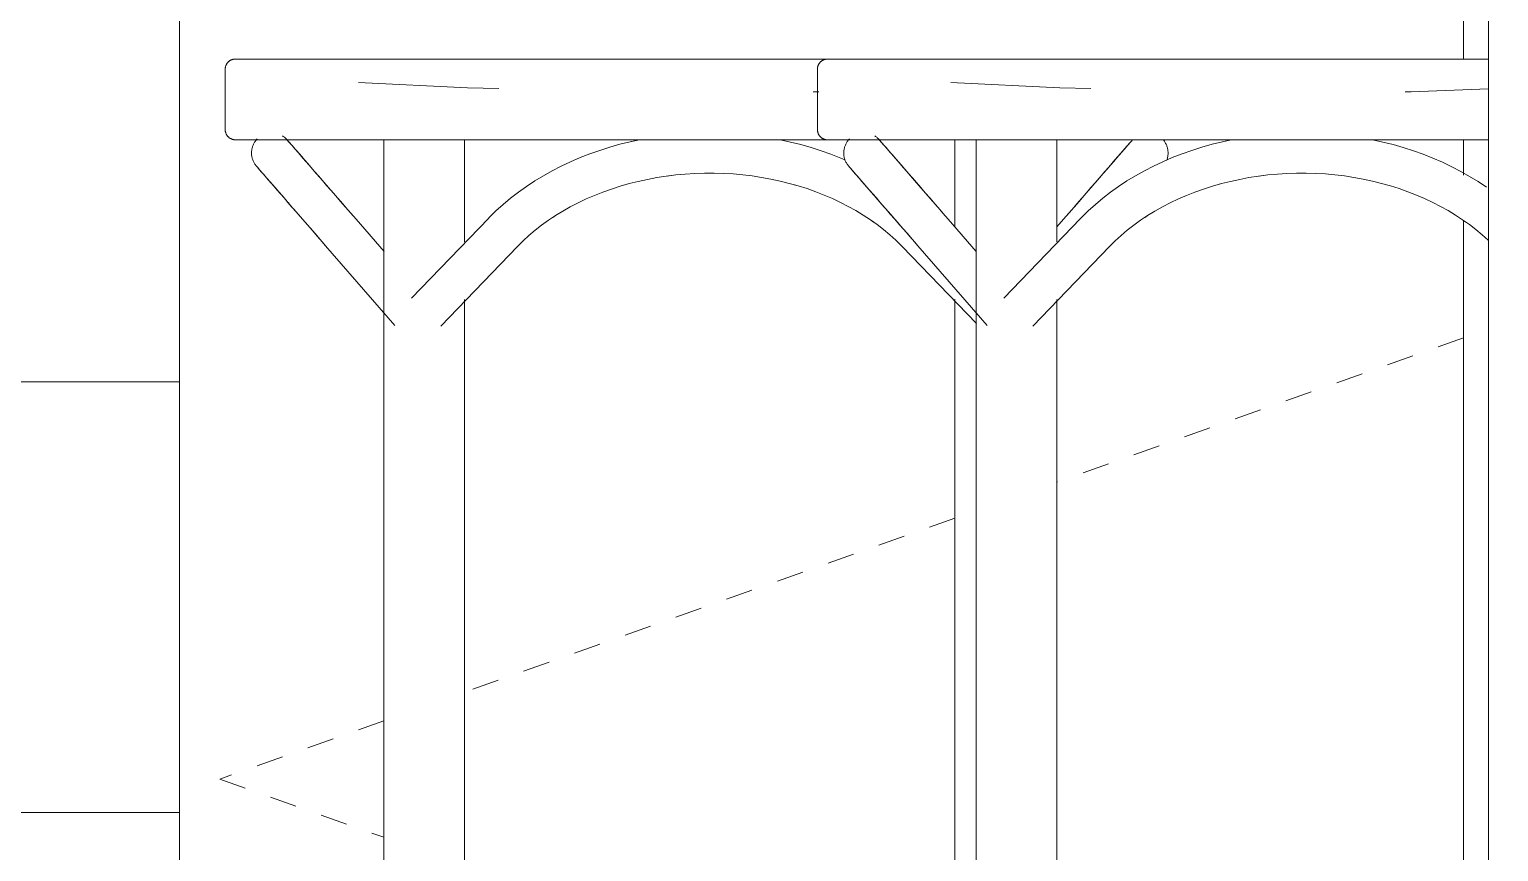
# Model space of a CAD drawing. Extents: x 4834 to 83801, y -13735 to 32221.
# Drawn here: x 13559.89 to 13587.18, y -12493.26 to -12477.99 of the extents above; entities that cross this region are included whole.
import ezdxf

# ---------------------------------------------------------------- set-up
doc = ezdxf.new("R2010")
doc.units = 0
doc.header["$LTSCALE"] = 8
doc.header["$MEASUREMENT"] = 0
doc.linetypes.add('Dash 1_16_', pattern=[0.125, 0.0625, -0.0625])
for name, color, linetype, lineweight in [('A-COLS', 52, 'Continuous', 9), ('Q-CASE', 31, 'Continuous', 9), ('Q-SPCQ', 91, 'Continuous', 9)]:
    doc.layers.add(name, color=color, linetype=linetype, lineweight=lineweight)
doc.layers.add('A-WALL-PATT', color=253, linetype='Continuous')

# ---------------------------------------------------------------- blocks, each defined once
blk = doc.blocks.new('Rectangular Column - 24_ x 24_-369624-Section 1')
at = {"layer": 'A-COLS'}
blk.add_line((836.667, 0), (836.667, 108), dxfattribs=at)
blk = doc.blocks.new('Kitchenette - Small - 48_-372256-Section 1')
at = {"layer": 'Q-SPCQ'}
blk.add_line((812.353, 34.5), (812.353, 0), dxfattribs=at)
at = {"layer": 'Q-SPCQ', "linetype": 'Dash 1_16_'}
for p, q in [((836.205, 24.823), (828.651, 22.142)), ((826.758, 21.47), (817.651, 18.239)), ((816.151, 17.707), (813.103, 16.625)), ((813.103, 16.625), (816.151, 15.543))]:
    blk.add_line(p, q, dxfattribs=at)
blk = doc.blocks.new('BAR_WITH_STOOLS_16588 - BAR_WITH_STOOLS_16588-392758-Section 1')
at = {"layer": 'Q-CASE'}
for p, q in [((836.205, 48), (836.205, 30)), ((813.205, 29.812), (813.205, 28.687)), ((813.205, 29.812), (813.205, 28.687)), ((813.205, 29.812), (813.205, 28.687)), ((813.205, 29.812), (813.205, 28.687)), ((813.395, 30), (813.392, 30)), ((813.392, 30), (813.399, 30)), ((813.395, 30), (813.392, 30)), ((813.392, 30), (813.399, 30)), ((813.395, 30), (813.392, 30)), ((813.392, 30), (813.399, 30)), ((824.205, 29.812), (824.205, 28.687)), ((824.232, 29.393), (824.124, 29.392)), ((816.151, 28.508), (816.151, 7.337)), ((817.651, 26.607), (817.651, 28.507)), ((826.758, 28.5), (826.758, 26.883)), ((827.151, 28.508), (827.151, 7.337)), ((828.651, 26.607), (828.651, 28.507)), ((836.205, 28.5), (836.205, 27.843)), ((816.155, 26.426), (815.635, 27.024)), ((818.092, 27.038), (816.665, 25.556)), ((825.055, 27.102), (825.12, 27.059)), ((825.055, 27.102), (825.12, 27.059)), ((825.055, 27.102), (825.12, 27.059)), ((825.055, 27.102), (825.12, 27.059)), ((825.055, 27.102), (825.12, 27.059)), ((825.055, 27.102), (825.12, 27.059)), ((827.155, 26.426), (826.635, 27.024)), ((829.092, 27.038), (827.665, 25.556)), ((828.774, 27.024), (828.651, 26.883)), ((836.205, 26.997), (836.205, 11.994)), ((815.069, 26.532), (816.357, 25.05)), ((817.206, 25.036), (818.632, 26.518)), ((825.777, 26.518), (827.156, 25.086)), ((826.069, 26.532), (827.357, 25.05)), ((828.206, 25.036), (829.632, 26.518)), ((817.651, 7.337), (817.651, 25.531)), ((826.758, 25.537), (826.758, 11.885)), ((828.651, 7.337), (828.651, 25.531))]:
    blk.add_line(p, q, dxfattribs=at)
at = {"layer": 'Q-CASE', "flags": 128}
for points in [[(813.205, 29.812), (813.205, 29.82), (813.205, 29.827), (813.206, 29.835), (813.207, 29.842), (813.208, 29.85), (813.21, 29.857), (813.212, 29.864), (813.214, 29.871), (813.217, 29.879), (813.219, 29.886), (813.223, 29.892), (813.226, 29.899), (813.229, 29.906), (813.233, 29.912), (813.237, 29.918), (813.242, 29.924), (813.246, 29.93), (813.251, 29.936), (813.256, 29.942), (813.262, 29.947), (813.267, 29.952), (813.273, 29.957), (813.279, 29.962), (813.285, 29.966), (813.291, 29.97), (813.297, 29.974), (813.304, 29.978), (813.311, 29.981), (813.317, 29.984), (813.324, 29.987), (813.331, 29.99), (813.338, 29.992), (813.346, 29.994), (813.353, 29.996), (813.36, 29.997), (813.368, 29.998), (813.375, 29.999), (813.383, 30), (813.39, 30), (813.392, 30)], [(813.205, 29.812), (813.205, 29.82), (813.205, 29.827), (813.206, 29.835), (813.207, 29.842), (813.208, 29.85), (813.21, 29.857), (813.212, 29.864), (813.214, 29.871), (813.217, 29.879), (813.219, 29.886), (813.223, 29.892), (813.226, 29.899), (813.229, 29.906), (813.233, 29.912), (813.237, 29.918), (813.242, 29.924), (813.246, 29.93), (813.251, 29.936), (813.256, 29.942), (813.262, 29.947), (813.267, 29.952), (813.273, 29.957), (813.279, 29.962), (813.285, 29.966), (813.291, 29.97), (813.297, 29.974), (813.304, 29.978), (813.311, 29.981), (813.317, 29.984), (813.324, 29.987), (813.331, 29.99), (813.338, 29.992), (813.346, 29.994), (813.353, 29.996), (813.36, 29.997), (813.368, 29.998), (813.375, 29.999), (813.383, 30), (813.39, 30), (813.392, 30)], [(813.205, 29.812), (813.205, 29.82), (813.205, 29.827), (813.206, 29.835), (813.207, 29.842), (813.208, 29.85), (813.21, 29.857), (813.212, 29.864), (813.214, 29.871), (813.217, 29.879), (813.219, 29.886), (813.223, 29.892), (813.226, 29.899), (813.229, 29.906), (813.233, 29.912), (813.237, 29.918), (813.242, 29.924), (813.246, 29.93), (813.251, 29.936), (813.256, 29.942), (813.262, 29.947), (813.267, 29.952), (813.273, 29.957), (813.279, 29.962), (813.285, 29.966), (813.291, 29.97), (813.297, 29.974), (813.304, 29.978), (813.311, 29.981), (813.317, 29.984), (813.324, 29.987), (813.331, 29.99), (813.338, 29.992), (813.346, 29.994), (813.353, 29.996), (813.36, 29.997), (813.368, 29.998), (813.375, 29.999), (813.383, 30), (813.39, 30), (813.392, 30)], [(813.205, 29.812), (813.205, 29.82), (813.205, 29.827), (813.206, 29.835), (813.207, 29.842), (813.208, 29.85), (813.21, 29.857), (813.212, 29.864), (813.214, 29.871), (813.217, 29.879), (813.219, 29.886), (813.223, 29.892), (813.226, 29.899), (813.229, 29.906), (813.233, 29.912), (813.237, 29.918), (813.242, 29.924), (813.246, 29.93), (813.251, 29.936), (813.256, 29.942), (813.262, 29.947), (813.267, 29.952), (813.273, 29.957), (813.279, 29.962), (813.285, 29.966), (813.291, 29.97), (813.297, 29.974), (813.304, 29.978), (813.311, 29.981), (813.317, 29.984), (813.324, 29.987), (813.331, 29.99), (813.338, 29.992), (813.346, 29.994), (813.353, 29.996), (813.36, 29.997), (813.368, 29.998), (813.375, 29.999), (813.383, 30), (813.39, 30), (813.392, 30)], [(815.973, 30), (815.729, 30), (815.495, 30), (815.272, 30), (815.06, 30), (814.86, 30), (814.671, 30), (814.494, 30), (814.329, 30), (814.178, 30), (814.039, 30), (813.913, 30), (813.8, 30), (813.701, 30), (813.615, 30), (813.543, 30), (813.485, 30), (813.441, 30), (813.411, 30), (813.395, 30), (813.392, 30)], [(813.392, 30), (813.399, 30), (813.42, 30), (813.456, 30), (813.505, 30), (813.568, 30), (813.645, 30), (813.735, 30), (813.84, 30), (813.957, 30), (814.088, 30), (814.208, 30)], [(813.667, 30), (813.735, 30), (813.84, 30), (813.887, 30)], [(813.667, 30), (813.735, 30), (813.84, 30), (813.887, 30)], [(813.667, 30), (813.735, 30), (813.84, 30), (813.887, 30)], [(813.887, 30), (813.8, 30), (813.701, 30)], [(813.887, 30), (813.8, 30), (813.701, 30)], [(813.887, 30), (813.8, 30), (813.701, 30)], [(814.451, 30), (814.557, 30), (814.657, 30)], [(815.352, 30), (815.579, 30), (815.817, 30), (815.954, 30)], [(824.448, 30), (824.392, 30), (824.049, 30), (823.703, 30), (823.354, 30), (823.004, 30), (822.652, 30), (822.3, 30), (821.947, 30), (821.595, 30), (821.244, 30), (820.895, 30), (820.547, 30), (820.202, 30), (819.861, 30), (819.523, 30), (819.19, 30), (818.861, 30), (818.537, 30), (818.22, 30), (817.909, 30), (817.604, 30), (817.308, 30), (817.019, 30), (816.738, 30), (816.466, 30), (816.203, 30), (815.973, 30)], [(819.294, 30), (819.342, 30), (819.506, 30)], [(824.205, 29.812), (824.205, 29.82), (824.205, 29.827), (824.206, 29.835), (824.207, 29.842), (824.208, 29.85), (824.21, 29.857), (824.212, 29.864), (824.214, 29.871), (824.217, 29.879), (824.219, 29.886), (824.223, 29.892), (824.226, 29.899), (824.229, 29.906), (824.233, 29.912), (824.237, 29.918), (824.242, 29.924), (824.246, 29.93), (824.251, 29.936), (824.256, 29.942), (824.262, 29.947), (824.267, 29.952), (824.273, 29.957), (824.279, 29.962), (824.285, 29.966), (824.291, 29.97), (824.297, 29.974), (824.304, 29.978), (824.311, 29.981), (824.317, 29.984), (824.324, 29.987), (824.331, 29.99), (824.338, 29.992), (824.346, 29.994), (824.353, 29.996), (824.36, 29.997), (824.368, 29.998), (824.375, 29.999), (824.383, 30), (824.39, 30), (824.392, 30)], [(826.973, 30), (826.729, 30), (826.495, 30), (826.272, 30), (826.06, 30), (825.86, 30), (825.671, 30), (825.494, 30), (825.329, 30), (825.178, 30), (825.039, 30), (824.913, 30), (824.8, 30), (824.701, 30), (824.615, 30), (824.543, 30), (824.485, 30), (824.441, 30), (824.411, 30), (824.395, 30), (824.392, 30)], [(824.392, 30), (824.399, 30), (824.42, 30), (824.456, 30), (824.505, 30), (824.568, 30), (824.645, 30), (824.735, 30), (824.84, 30), (824.957, 30), (825.088, 30), (825.208, 30)], [(824.887, 30), (824.731, 30), (824.667, 30)], [(825.451, 30), (825.557, 30), (825.657, 30)], [(826.352, 30), (826.579, 30), (826.817, 30), (826.954, 30)], [(836.667, 30), (836.398, 30), (836.067, 30), (835.731, 30), (835.392, 30), (835.049, 30), (834.703, 30), (834.354, 30), (834.004, 30), (833.652, 30), (833.3, 30), (832.947, 30), (832.595, 30), (832.244, 30), (831.895, 30), (831.547, 30), (831.202, 30), (830.861, 30), (830.523, 30), (830.19, 30), (829.861, 30), (829.537, 30), (829.22, 30), (828.909, 30), (828.604, 30), (828.308, 30), (828.019, 30), (827.738, 30), (827.466, 30), (827.203, 30), (826.973, 30)], [(830.294, 30), (830.342, 30), (830.506, 30)], [(818.285, 29.453), (817.706, 29.465), (815.681, 29.564)], [(829.285, 29.453), (828.706, 29.465), (826.681, 29.564)], [(836.667, 29.448), (835.232, 29.393), (835.124, 29.392)], [(813.392, 28.5), (813.385, 28.5), (813.377, 28.501), (813.37, 28.501), (813.362, 28.502), (813.355, 28.504), (813.348, 28.505), (813.34, 28.507), (813.333, 28.51), (813.326, 28.512), (813.319, 28.515), (813.312, 28.518), (813.306, 28.521), (813.299, 28.525), (813.293, 28.529), (813.286, 28.533), (813.28, 28.537), (813.274, 28.542), (813.269, 28.547), (813.263, 28.552), (813.258, 28.557), (813.253, 28.562), (813.248, 28.568), (813.243, 28.574), (813.239, 28.58), (813.234, 28.586), (813.23, 28.593), (813.227, 28.599), (813.223, 28.606), (813.22, 28.613), (813.217, 28.62), (813.215, 28.627), (813.213, 28.634), (813.211, 28.641), (813.209, 28.648), (813.207, 28.656), (813.206, 28.663), (813.205, 28.67), (813.205, 28.678), (813.205, 28.685), (813.205, 28.687)], [(813.392, 28.5), (813.385, 28.5), (813.377, 28.501), (813.37, 28.501), (813.362, 28.502), (813.355, 28.504), (813.348, 28.505), (813.34, 28.507), (813.333, 28.51), (813.326, 28.512), (813.319, 28.515), (813.312, 28.518), (813.306, 28.521), (813.299, 28.525), (813.293, 28.529), (813.286, 28.533), (813.28, 28.537), (813.274, 28.542), (813.269, 28.547), (813.263, 28.552), (813.258, 28.557), (813.253, 28.562), (813.248, 28.568), (813.243, 28.574), (813.239, 28.58), (813.234, 28.586), (813.23, 28.593), (813.227, 28.599), (813.223, 28.606), (813.22, 28.613), (813.217, 28.62), (813.215, 28.627), (813.213, 28.634), (813.211, 28.641), (813.209, 28.648), (813.207, 28.656), (813.206, 28.663), (813.205, 28.67), (813.205, 28.678), (813.205, 28.685), (813.205, 28.687)], [(813.392, 28.5), (813.385, 28.5), (813.377, 28.501), (813.37, 28.501), (813.362, 28.502), (813.355, 28.504), (813.348, 28.505), (813.34, 28.507), (813.333, 28.51), (813.326, 28.512), (813.319, 28.515), (813.312, 28.518), (813.306, 28.521), (813.299, 28.525), (813.293, 28.529), (813.286, 28.533), (813.28, 28.537), (813.274, 28.542), (813.269, 28.547), (813.263, 28.552), (813.258, 28.557), (813.253, 28.562), (813.248, 28.568), (813.243, 28.574), (813.239, 28.58), (813.234, 28.586), (813.23, 28.593), (813.227, 28.599), (813.223, 28.606), (813.22, 28.613), (813.217, 28.62), (813.215, 28.627), (813.213, 28.634), (813.211, 28.641), (813.209, 28.648), (813.207, 28.656), (813.206, 28.663), (813.205, 28.67), (813.205, 28.678), (813.205, 28.685), (813.205, 28.687)], [(813.392, 28.5), (813.385, 28.5), (813.377, 28.501), (813.37, 28.501), (813.362, 28.502), (813.355, 28.504), (813.348, 28.505), (813.34, 28.507), (813.333, 28.51), (813.326, 28.512), (813.319, 28.515), (813.312, 28.518), (813.306, 28.521), (813.299, 28.525), (813.293, 28.529), (813.286, 28.533), (813.28, 28.537), (813.274, 28.542), (813.269, 28.547), (813.263, 28.552), (813.258, 28.557), (813.253, 28.562), (813.248, 28.568), (813.243, 28.574), (813.239, 28.58), (813.234, 28.586), (813.23, 28.593), (813.227, 28.599), (813.223, 28.606), (813.22, 28.613), (813.217, 28.62), (813.215, 28.627), (813.213, 28.634), (813.211, 28.641), (813.209, 28.648), (813.207, 28.656), (813.206, 28.663), (813.205, 28.67), (813.205, 28.678), (813.205, 28.685), (813.205, 28.687)], [(824.392, 28.5), (824.385, 28.5), (824.377, 28.501), (824.37, 28.501), (824.362, 28.502), (824.355, 28.504), (824.348, 28.505), (824.34, 28.507), (824.333, 28.51), (824.326, 28.512), (824.319, 28.515), (824.312, 28.518), (824.306, 28.521), (824.299, 28.525), (824.293, 28.529), (824.286, 28.533), (824.28, 28.537), (824.274, 28.542), (824.269, 28.547), (824.263, 28.552), (824.258, 28.557), (824.253, 28.562), (824.248, 28.568), (824.243, 28.574), (824.239, 28.58), (824.234, 28.586), (824.23, 28.593), (824.227, 28.599), (824.223, 28.606), (824.22, 28.613), (824.217, 28.62), (824.215, 28.627), (824.213, 28.634), (824.211, 28.641), (824.209, 28.648), (824.207, 28.656), (824.206, 28.663), (824.205, 28.67), (824.205, 28.678), (824.205, 28.685), (824.205, 28.687)], [(813.829, 28.5), (813.726, 28.5), (813.637, 28.5), (813.561, 28.5), (813.499, 28.5), (813.452, 28.5), (813.418, 28.5), (813.398, 28.5), (813.392, 28.5)], [(813.392, 28.5), (813.399, 28.5), (813.42, 28.5), (813.456, 28.5), (813.505, 28.5), (813.568, 28.5), (813.645, 28.5), (813.735, 28.5), (813.84, 28.5)], [(813.829, 28.5), (813.726, 28.5), (813.637, 28.5), (813.561, 28.5), (813.499, 28.5), (813.452, 28.5), (813.418, 28.5), (813.398, 28.5), (813.392, 28.5)], [(813.392, 28.5), (813.399, 28.5), (813.42, 28.5), (813.456, 28.5), (813.505, 28.5), (813.568, 28.5), (813.645, 28.5), (813.735, 28.5), (813.84, 28.5)], [(813.829, 28.5), (813.726, 28.5), (813.637, 28.5), (813.561, 28.5), (813.499, 28.5), (813.452, 28.5), (813.418, 28.5), (813.398, 28.5), (813.392, 28.5)], [(813.392, 28.5), (813.399, 28.5), (813.42, 28.5), (813.456, 28.5), (813.505, 28.5), (813.568, 28.5), (813.645, 28.5), (813.735, 28.5), (813.84, 28.5)], [(813.829, 28.5), (813.726, 28.5), (813.637, 28.5), (813.561, 28.5), (813.499, 28.5), (813.452, 28.5), (813.418, 28.5), (813.398, 28.5), (813.392, 28.5)], [(813.392, 28.5), (813.399, 28.5), (813.42, 28.5), (813.456, 28.5), (813.505, 28.5), (813.568, 28.5), (813.645, 28.5), (813.735, 28.5), (813.84, 28.5), (813.957, 28.5), (814.088, 28.5), (814.232, 28.5), (814.388, 28.5), (814.557, 28.5), (814.738, 28.5), (814.931, 28.5), (815.136, 28.5), (815.352, 28.5), (815.579, 28.5), (815.817, 28.5), (815.973, 28.5)], [(813.728, 28.098), (813.722, 28.111), (813.716, 28.125), (813.711, 28.139), (813.707, 28.154), (813.703, 28.168), (813.7, 28.183), (813.697, 28.198), (813.695, 28.213), (813.694, 28.227), (813.693, 28.242), (813.693, 28.257), (813.693, 28.272), (813.694, 28.287), (813.696, 28.302), (813.698, 28.317), (813.7, 28.332), (813.704, 28.347), (813.708, 28.361), (813.712, 28.375), (813.717, 28.389), (813.723, 28.403), (813.729, 28.417), (813.736, 28.43), (813.743, 28.444), (813.751, 28.456), (813.759, 28.469), (813.768, 28.481), (813.777, 28.493), (813.787, 28.504), (813.797, 28.515)], [(813.728, 28.098), (813.722, 28.111), (813.716, 28.125), (813.711, 28.139), (813.707, 28.154), (813.703, 28.168), (813.7, 28.183), (813.697, 28.198), (813.695, 28.213), (813.694, 28.227), (813.693, 28.242), (813.693, 28.257), (813.693, 28.272), (813.694, 28.287), (813.696, 28.302), (813.698, 28.317), (813.7, 28.332), (813.704, 28.347), (813.708, 28.361), (813.712, 28.375), (813.717, 28.389), (813.723, 28.403), (813.729, 28.417), (813.736, 28.43), (813.743, 28.444), (813.751, 28.456), (813.759, 28.469), (813.768, 28.481), (813.777, 28.493), (813.787, 28.504), (813.797, 28.515)], [(813.728, 28.098), (813.722, 28.111), (813.716, 28.125), (813.711, 28.139), (813.707, 28.154), (813.703, 28.168), (813.7, 28.183), (813.697, 28.198), (813.695, 28.213), (813.694, 28.227), (813.693, 28.242), (813.693, 28.257), (813.693, 28.272), (813.694, 28.287), (813.696, 28.302), (813.698, 28.317), (813.7, 28.332), (813.704, 28.347), (813.708, 28.361), (813.712, 28.375), (813.717, 28.389), (813.723, 28.403), (813.729, 28.417), (813.736, 28.43), (813.743, 28.444), (813.751, 28.456), (813.759, 28.469), (813.768, 28.481), (813.777, 28.493), (813.787, 28.504), (813.797, 28.515)], [(813.785, 28.01), (813.775, 28.021), (813.766, 28.033), (813.757, 28.045), (813.749, 28.058), (813.741, 28.071), (813.734, 28.084), (813.728, 28.098), (813.722, 28.111), (813.716, 28.125), (813.711, 28.139), (813.707, 28.154), (813.703, 28.168), (813.7, 28.183), (813.697, 28.198), (813.695, 28.213), (813.694, 28.227), (813.693, 28.242), (813.693, 28.257), (813.693, 28.272), (813.694, 28.287), (813.696, 28.302), (813.698, 28.317), (813.7, 28.332), (813.704, 28.347), (813.708, 28.361), (813.712, 28.375), (813.717, 28.389), (813.723, 28.403), (813.729, 28.417), (813.736, 28.43), (813.743, 28.444), (813.751, 28.456), (813.759, 28.469), (813.768, 28.481), (813.777, 28.493), (813.787, 28.504), (813.797, 28.515)], [(814.268, 28.573), (814.281, 28.564), (814.293, 28.556), (814.305, 28.546), (814.316, 28.537), (814.327, 28.526), (814.338, 28.516), (814.348, 28.505), (814.351, 28.502)], [(815.635, 27.024), (815.536, 27.138), (815.44, 27.249), (815.347, 27.356), (815.257, 27.459), (815.171, 27.558), (815.088, 27.653), (815.01, 27.743), (814.935, 27.829), (814.865, 27.911), (814.798, 27.987), (814.736, 28.059), (814.678, 28.125), (814.625, 28.187), (814.576, 28.243), (814.532, 28.294), (814.492, 28.339), (814.457, 28.379), (814.427, 28.413), (814.402, 28.442), (814.382, 28.465), (814.367, 28.483), (814.357, 28.495), (814.351, 28.501), (814.351, 28.502)], [(814.351, 28.502), (814.353, 28.499), (814.361, 28.49), (814.373, 28.476), (814.39, 28.456), (814.413, 28.43), (814.44, 28.399), (814.472, 28.362), (814.509, 28.32), (814.55, 28.272), (814.597, 28.219), (814.648, 28.16), (814.703, 28.097), (814.763, 28.028), (814.827, 27.954), (814.895, 27.876), (814.967, 27.792), (815.044, 27.704), (815.124, 27.612), (815.208, 27.515), (815.296, 27.415), (815.387, 27.31), (815.481, 27.201), (815.579, 27.089), (815.635, 27.024)], [(814.656, 28.5), (814.54, 28.5), (814.373, 28.5)], [(814.413, 28.43), (814.44, 28.399), (814.472, 28.362), (814.509, 28.32), (814.55, 28.272), (814.597, 28.219), (814.648, 28.16), (814.703, 28.097), (814.763, 28.028), (814.827, 27.954), (814.895, 27.876), (814.967, 27.792), (815.044, 27.704), (815.124, 27.612), (815.208, 27.515), (815.296, 27.415), (815.387, 27.31), (815.481, 27.201), (815.579, 27.089), (815.635, 27.024)], [(814.413, 28.43), (814.44, 28.399), (814.472, 28.362), (814.509, 28.32), (814.55, 28.272), (814.597, 28.219), (814.648, 28.16), (814.703, 28.097), (814.763, 28.028), (814.827, 27.954), (814.895, 27.876), (814.967, 27.792), (815.044, 27.704), (815.124, 27.612), (815.208, 27.515), (815.296, 27.415), (815.387, 27.31), (815.481, 27.201), (815.579, 27.089), (815.635, 27.024)], [(814.413, 28.43), (814.44, 28.399), (814.472, 28.362), (814.509, 28.32), (814.55, 28.272), (814.597, 28.219), (814.648, 28.16), (814.703, 28.097), (814.763, 28.028), (814.827, 27.954), (814.895, 27.876), (814.967, 27.792), (815.044, 27.704), (815.124, 27.612), (815.208, 27.515), (815.296, 27.415), (815.387, 27.31), (815.481, 27.201), (815.579, 27.089), (815.635, 27.024)], [(815.635, 27.024), (815.536, 27.138), (815.44, 27.249), (815.347, 27.356), (815.257, 27.459), (815.171, 27.558), (815.088, 27.653), (815.01, 27.743), (814.935, 27.829), (814.865, 27.911), (814.798, 27.987), (814.736, 28.059), (814.678, 28.125), (814.625, 28.187), (814.576, 28.243), (814.532, 28.294), (814.492, 28.339), (814.457, 28.379), (814.427, 28.413)], [(815.635, 27.024), (815.536, 27.138), (815.44, 27.249), (815.347, 27.356), (815.257, 27.459), (815.171, 27.558), (815.088, 27.653), (815.01, 27.743), (814.935, 27.829), (814.865, 27.911), (814.798, 27.987), (814.736, 28.059), (814.678, 28.125), (814.625, 28.187), (814.576, 28.243), (814.532, 28.294), (814.492, 28.339), (814.457, 28.379), (814.427, 28.413)], [(815.635, 27.024), (815.536, 27.138), (815.44, 27.249), (815.347, 27.356), (815.257, 27.459), (815.171, 27.558), (815.088, 27.653), (815.01, 27.743), (814.935, 27.829), (814.865, 27.911), (814.798, 27.987), (814.736, 28.059), (814.678, 28.125), (814.625, 28.187), (814.576, 28.243), (814.532, 28.294), (814.492, 28.339), (814.457, 28.379), (814.427, 28.413)], [(815.973, 28.5), (815.794, 28.5), (815.557, 28.5), (815.331, 28.5)], [(815.973, 28.5), (816.227, 28.5), (816.491, 28.5), (816.764, 28.5), (817.046, 28.5), (817.336, 28.5), (817.633, 28.5), (817.938, 28.5), (818.25, 28.5), (818.568, 28.5), (818.892, 28.5), (819.221, 28.5), (819.555, 28.5), (819.893, 28.5), (820.235, 28.5), (820.58, 28.5), (820.928, 28.5), (821.278, 28.5), (821.629, 28.5), (821.981, 28.5), (822.333, 28.5), (822.686, 28.5), (823.037, 28.5), (823.387, 28.5), (823.736, 28.5), (824.081, 28.5), (824.424, 28.5), (824.763, 28.5), (824.855, 28.5)], [(820.86, 28.492), (820.728, 28.464), (820.536, 28.416), (820.346, 28.363), (820.16, 28.303), (819.976, 28.239), (819.796, 28.168), (819.619, 28.092), (819.446, 28.011), (819.277, 27.924), (819.113, 27.832), (818.953, 27.735), (818.798, 27.633), (818.649, 27.527), (818.505, 27.415), (818.366, 27.299), (818.233, 27.179), (818.107, 27.054), (818.092, 27.038)], [(820.897, 28.5), (820.728, 28.464), (820.536, 28.416), (820.346, 28.363), (820.16, 28.303), (819.976, 28.239), (819.796, 28.168), (819.619, 28.092), (819.446, 28.011), (819.277, 27.924), (819.113, 27.832), (818.953, 27.735), (818.798, 27.633), (818.649, 27.527), (818.505, 27.415), (818.366, 27.299), (818.233, 27.179), (818.107, 27.054)], [(820.897, 28.5), (820.728, 28.464), (820.536, 28.416), (820.346, 28.363), (820.16, 28.303), (819.976, 28.239), (819.796, 28.168), (819.619, 28.092), (819.446, 28.011), (819.277, 27.924), (819.113, 27.832), (818.953, 27.735), (818.798, 27.633), (818.649, 27.527), (818.505, 27.415), (818.366, 27.299), (818.233, 27.179), (818.107, 27.054)], [(820.897, 28.5), (820.728, 28.464), (820.536, 28.416), (820.346, 28.363), (820.16, 28.303), (819.976, 28.239), (819.796, 28.168), (819.619, 28.092), (819.446, 28.011), (819.277, 27.924), (819.113, 27.832), (818.953, 27.735), (818.798, 27.633), (818.649, 27.527), (818.505, 27.415), (818.366, 27.299), (818.233, 27.179), (818.107, 27.054)], [(820.897, 28.5), (820.728, 28.464), (820.536, 28.416), (820.346, 28.363), (820.16, 28.303), (819.976, 28.239), (819.796, 28.168), (819.619, 28.092), (819.446, 28.011), (819.277, 27.924), (819.113, 27.832), (818.953, 27.735), (818.798, 27.633), (818.649, 27.527), (818.505, 27.415), (818.366, 27.299), (818.233, 27.179), (818.107, 27.054)], [(820.897, 28.5), (820.728, 28.464), (820.536, 28.416), (820.346, 28.363), (820.16, 28.303), (819.976, 28.239), (819.796, 28.168), (819.619, 28.092), (819.446, 28.011), (819.277, 27.924), (819.113, 27.832), (818.953, 27.735), (818.798, 27.633), (818.649, 27.527), (818.505, 27.415), (818.366, 27.299), (818.233, 27.179), (818.107, 27.054)], [(820.897, 28.5), (820.728, 28.464), (820.536, 28.416), (820.346, 28.363), (820.16, 28.303), (819.976, 28.239), (819.796, 28.168), (819.619, 28.092), (819.446, 28.011), (819.277, 27.924), (819.113, 27.832), (818.953, 27.735), (818.798, 27.633), (818.649, 27.527), (818.505, 27.415), (818.366, 27.299), (818.233, 27.179), (818.107, 27.054)], [(820.897, 28.5), (820.728, 28.464), (820.536, 28.416), (820.346, 28.363), (820.16, 28.303), (819.976, 28.239), (819.796, 28.168), (819.619, 28.092), (819.446, 28.011), (819.277, 27.924), (819.113, 27.832), (818.953, 27.735), (818.798, 27.633), (818.649, 27.527), (818.505, 27.415), (818.366, 27.299), (818.233, 27.179), (818.107, 27.054)], [(824.712, 28.126), (824.636, 28.159), (824.456, 28.23), (824.273, 28.296), (824.086, 28.356), (823.897, 28.41), (823.706, 28.458), (823.512, 28.501)], [(824.712, 28.126), (824.636, 28.159), (824.456, 28.23), (824.273, 28.296), (824.086, 28.356), (823.897, 28.41), (823.706, 28.458), (823.514, 28.5)], [(824.712, 28.126), (824.636, 28.159), (824.456, 28.23), (824.273, 28.296), (824.086, 28.356), (823.897, 28.41), (823.706, 28.458), (823.514, 28.5)], [(824.712, 28.126), (824.636, 28.159), (824.456, 28.23), (824.273, 28.296), (824.086, 28.356), (823.897, 28.41), (823.706, 28.458), (823.514, 28.5)], [(824.712, 28.126), (824.636, 28.159), (824.456, 28.23), (824.273, 28.296), (824.086, 28.356), (823.897, 28.41), (823.706, 28.458), (823.514, 28.5)], [(824.712, 28.126), (824.636, 28.159), (824.456, 28.23), (824.273, 28.296), (824.086, 28.356), (823.897, 28.41), (823.706, 28.458), (823.514, 28.5)], [(824.712, 28.126), (824.636, 28.159), (824.456, 28.23), (824.273, 28.296), (824.086, 28.356), (823.897, 28.41), (823.706, 28.458), (823.514, 28.5)], [(824.712, 28.126), (824.636, 28.159), (824.456, 28.23), (824.273, 28.296), (824.086, 28.356), (823.897, 28.41), (823.706, 28.458), (823.514, 28.5)], [(824.829, 28.5), (824.726, 28.5), (824.637, 28.5), (824.561, 28.5), (824.499, 28.5), (824.452, 28.5), (824.418, 28.5), (824.398, 28.5), (824.392, 28.5)], [(824.392, 28.5), (824.399, 28.5), (824.42, 28.5), (824.456, 28.5), (824.505, 28.5), (824.568, 28.5), (824.645, 28.5), (824.735, 28.5), (824.84, 28.5), (824.957, 28.5), (825.088, 28.5), (825.232, 28.5), (825.388, 28.5), (825.557, 28.5), (825.738, 28.5), (825.931, 28.5), (826.136, 28.5), (826.352, 28.5), (826.579, 28.5), (826.817, 28.5), (826.973, 28.5)], [(824.785, 28.01), (824.775, 28.021), (824.766, 28.033), (824.757, 28.045), (824.749, 28.058), (824.741, 28.071), (824.734, 28.084), (824.728, 28.098), (824.722, 28.111), (824.716, 28.125), (824.711, 28.139), (824.707, 28.154), (824.703, 28.168), (824.7, 28.183), (824.697, 28.198), (824.695, 28.213), (824.694, 28.227), (824.693, 28.242), (824.693, 28.257), (824.693, 28.272), (824.694, 28.287), (824.696, 28.302), (824.698, 28.317), (824.7, 28.332), (824.704, 28.347), (824.708, 28.361), (824.712, 28.375), (824.717, 28.389), (824.723, 28.403), (824.729, 28.417), (824.736, 28.43), (824.743, 28.444), (824.751, 28.456), (824.759, 28.469), (824.768, 28.481), (824.777, 28.493), (824.787, 28.504), (824.797, 28.515)], [(825.268, 28.573), (825.281, 28.564), (825.293, 28.556), (825.305, 28.546), (825.316, 28.537), (825.327, 28.526), (825.338, 28.516), (825.348, 28.505), (825.351, 28.502)], [(825.656, 28.5), (825.54, 28.5), (825.373, 28.5), (825.344, 28.5)], [(826.635, 27.024), (826.536, 27.138), (826.44, 27.249), (826.347, 27.356), (826.257, 27.459), (826.171, 27.558), (826.088, 27.653), (826.01, 27.743), (825.935, 27.829), (825.865, 27.911), (825.798, 27.987), (825.736, 28.059), (825.678, 28.125), (825.625, 28.187), (825.576, 28.243), (825.532, 28.294), (825.492, 28.339), (825.457, 28.379), (825.427, 28.413), (825.402, 28.442), (825.382, 28.465), (825.367, 28.483), (825.357, 28.495), (825.351, 28.501), (825.351, 28.502)], [(825.351, 28.502), (825.353, 28.499), (825.361, 28.49), (825.373, 28.476), (825.39, 28.456), (825.413, 28.43), (825.44, 28.399), (825.472, 28.362), (825.509, 28.32), (825.55, 28.272), (825.597, 28.219), (825.648, 28.16), (825.703, 28.097), (825.763, 28.028), (825.827, 27.954), (825.895, 27.876), (825.967, 27.792), (826.044, 27.704), (826.124, 27.612), (826.208, 27.515), (826.296, 27.415), (826.387, 27.31), (826.481, 27.201), (826.579, 27.089), (826.607, 27.056)], [(826.923, 28.5), (826.794, 28.5), (826.557, 28.5), (826.331, 28.5)], [(826.973, 28.5), (827.227, 28.5), (827.491, 28.5), (827.764, 28.5), (828.046, 28.5), (828.336, 28.5), (828.633, 28.5), (828.938, 28.5), (829.25, 28.5), (829.568, 28.5), (829.892, 28.5), (830.221, 28.5), (830.555, 28.5), (830.893, 28.5), (831.235, 28.5), (831.58, 28.5), (831.928, 28.5), (832.278, 28.5), (832.629, 28.5), (832.981, 28.5), (833.333, 28.5), (833.686, 28.5), (834.037, 28.5), (834.387, 28.5), (834.736, 28.5), (835.081, 28.5), (835.424, 28.5), (835.763, 28.5), (836.099, 28.5), (836.429, 28.5), (836.667, 28.5)], [(828.774, 27.024), (828.873, 27.138), (828.97, 27.249), (829.063, 27.356), (829.152, 27.459), (829.238, 27.558), (829.321, 27.653), (829.4, 27.743), (829.474, 27.829), (829.545, 27.911), (829.611, 27.987), (829.674, 28.059), (829.731, 28.125), (829.785, 28.187), (829.834, 28.243), (829.878, 28.294), (829.917, 28.339), (829.952, 28.379), (829.982, 28.413), (830.007, 28.442), (830.027, 28.465), (830.042, 28.483), (830.053, 28.495), (830.058, 28.501)], [(830.056, 28.499), (830.049, 28.49), (830.036, 28.476), (830.019, 28.456), (829.997, 28.43), (829.969, 28.399), (829.937, 28.362), (829.901, 28.32), (829.859, 28.272), (829.813, 28.219), (829.762, 28.16), (829.707, 28.097), (829.647, 28.028), (829.583, 27.954), (829.514, 27.876), (829.442, 27.792), (829.366, 27.704), (829.285, 27.612), (829.201, 27.515), (829.114, 27.415), (829.022, 27.31), (828.928, 27.201), (828.83, 27.089), (828.774, 27.024)], [(831.86, 28.492), (831.728, 28.464), (831.536, 28.416), (831.346, 28.363), (831.16, 28.303), (830.976, 28.239), (830.796, 28.168), (830.619, 28.092), (830.446, 28.011), (830.277, 27.924), (830.113, 27.832), (829.953, 27.735), (829.798, 27.633), (829.649, 27.527), (829.505, 27.415), (829.366, 27.299), (829.233, 27.179), (829.107, 27.054), (829.092, 27.038)], [(831.897, 28.5), (831.728, 28.464), (831.536, 28.416), (831.346, 28.363), (831.16, 28.303), (830.976, 28.239), (830.796, 28.168), (830.619, 28.092), (830.446, 28.011), (830.277, 27.924), (830.113, 27.832), (829.953, 27.735), (829.798, 27.633), (829.649, 27.527), (829.505, 27.415), (829.366, 27.299), (829.233, 27.179), (829.107, 27.054)], [(830.63, 28.496), (830.639, 28.484), (830.648, 28.472), (830.656, 28.46), (830.664, 28.447), (830.672, 28.434), (830.679, 28.421), (830.685, 28.407), (830.691, 28.393), (830.696, 28.379), (830.701, 28.365), (830.705, 28.35), (830.708, 28.336), (830.711, 28.321), (830.713, 28.306), (830.715, 28.291), (830.716, 28.276), (830.717, 28.261), (830.717, 28.246), (830.716, 28.231), (830.715, 28.217), (830.713, 28.202), (830.71, 28.187), (830.707, 28.172), (830.704, 28.158), (830.699, 28.143)], [(830.63, 28.496), (830.639, 28.484), (830.648, 28.472), (830.656, 28.46), (830.664, 28.447), (830.672, 28.434), (830.679, 28.421), (830.685, 28.407), (830.691, 28.393), (830.696, 28.379), (830.701, 28.365), (830.705, 28.35), (830.708, 28.336), (830.711, 28.321), (830.713, 28.306), (830.715, 28.291), (830.716, 28.276), (830.717, 28.261), (830.717, 28.246), (830.716, 28.231), (830.715, 28.217), (830.713, 28.202), (830.71, 28.187), (830.707, 28.172), (830.704, 28.158), (830.699, 28.143)], [(830.63, 28.496), (830.639, 28.484), (830.648, 28.472), (830.656, 28.46), (830.664, 28.447), (830.672, 28.434), (830.679, 28.421), (830.685, 28.407), (830.691, 28.393), (830.696, 28.379), (830.701, 28.365), (830.705, 28.35), (830.708, 28.336), (830.711, 28.321), (830.713, 28.306), (830.715, 28.291), (830.716, 28.276), (830.717, 28.261), (830.717, 28.246), (830.716, 28.231), (830.715, 28.217), (830.713, 28.202), (830.71, 28.187), (830.707, 28.172), (830.704, 28.158), (830.699, 28.143)], [(830.63, 28.496), (830.639, 28.484), (830.648, 28.472), (830.656, 28.46), (830.664, 28.447), (830.672, 28.434), (830.679, 28.421), (830.685, 28.407), (830.691, 28.393), (830.696, 28.379), (830.701, 28.365), (830.705, 28.35), (830.708, 28.336), (830.711, 28.321), (830.713, 28.306), (830.715, 28.291), (830.716, 28.276), (830.717, 28.261), (830.717, 28.246), (830.716, 28.231), (830.715, 28.217), (830.713, 28.202), (830.71, 28.187), (830.707, 28.172), (830.704, 28.158), (830.699, 28.143), (830.695, 28.129), (830.689, 28.115)], [(836.63, 27.621), (836.476, 27.723), (836.317, 27.821), (836.153, 27.913), (835.985, 28), (835.812, 28.082), (835.636, 28.159), (835.456, 28.23), (835.273, 28.296), (835.086, 28.356), (834.897, 28.41), (834.706, 28.458), (834.512, 28.501)], [(836.63, 27.621), (836.476, 27.723), (836.317, 27.821), (836.153, 27.913), (835.985, 28), (835.812, 28.082), (835.636, 28.159), (835.456, 28.23), (835.273, 28.296), (835.086, 28.356), (834.897, 28.41), (834.706, 28.458), (834.514, 28.5)], [(828.774, 27.024), (828.873, 27.138), (828.97, 27.249), (829.063, 27.356), (829.152, 27.459), (829.238, 27.558), (829.321, 27.653), (829.4, 27.743), (829.474, 27.829), (829.545, 27.911), (829.611, 27.987), (829.674, 28.059), (829.731, 28.125), (829.785, 28.187), (829.834, 28.243), (829.878, 28.294), (829.917, 28.339)], [(828.774, 27.024), (828.873, 27.138), (828.97, 27.249), (829.063, 27.356), (829.152, 27.459), (829.238, 27.558), (829.321, 27.653), (829.4, 27.743), (829.474, 27.829), (829.545, 27.911), (829.611, 27.987), (829.674, 28.059), (829.731, 28.125), (829.785, 28.187), (829.834, 28.243), (829.878, 28.294), (829.917, 28.339)], [(828.774, 27.024), (828.873, 27.138), (828.97, 27.249), (829.063, 27.356), (829.152, 27.459), (829.238, 27.558), (829.321, 27.653), (829.4, 27.743), (829.474, 27.829), (829.545, 27.911), (829.611, 27.987), (829.674, 28.059), (829.731, 28.125), (829.785, 28.187), (829.834, 28.243), (829.878, 28.294), (829.917, 28.339)], [(829.901, 28.32), (829.859, 28.272), (829.813, 28.219), (829.762, 28.16), (829.707, 28.097), (829.647, 28.028), (829.583, 27.954), (829.514, 27.876), (829.442, 27.792), (829.366, 27.704), (829.285, 27.612), (829.201, 27.515), (829.114, 27.415), (829.022, 27.31), (828.928, 27.201), (828.83, 27.089), (828.774, 27.024)], [(829.901, 28.32), (829.859, 28.272), (829.813, 28.219), (829.762, 28.16), (829.707, 28.097), (829.647, 28.028), (829.583, 27.954), (829.514, 27.876), (829.442, 27.792), (829.366, 27.704), (829.285, 27.612), (829.201, 27.515), (829.114, 27.415), (829.022, 27.31), (828.928, 27.201), (828.83, 27.089), (828.774, 27.024)], [(829.901, 28.32), (829.859, 28.272), (829.813, 28.219), (829.762, 28.16), (829.707, 28.097), (829.647, 28.028), (829.583, 27.954), (829.514, 27.876), (829.442, 27.792), (829.366, 27.704), (829.285, 27.612), (829.201, 27.515), (829.114, 27.415), (829.022, 27.31), (828.928, 27.201), (828.83, 27.089), (828.774, 27.024)], [(815.069, 26.532), (814.97, 26.646), (814.874, 26.757), (814.781, 26.864), (814.691, 26.967), (814.605, 27.066), (814.522, 27.161), (814.444, 27.251), (814.369, 27.337), (814.299, 27.419), (814.232, 27.495), (814.17, 27.567), (814.112, 27.633), (814.059, 27.695), (814.01, 27.751), (813.966, 27.802), (813.926, 27.847), (813.891, 27.887), (813.861, 27.921), (813.836, 27.95), (813.816, 27.973), (813.801, 27.991), (813.791, 28.003), (813.785, 28.009), (813.785, 28.01)], [(813.785, 28.01), (813.787, 28.007), (813.795, 27.998), (813.807, 27.984), (813.824, 27.964), (813.847, 27.938), (813.874, 27.907), (813.906, 27.87), (813.943, 27.828), (813.984, 27.78), (814.031, 27.727), (814.081, 27.668), (814.137, 27.605), (814.197, 27.536), (814.261, 27.462), (814.329, 27.384), (814.401, 27.3), (814.478, 27.212), (814.558, 27.12), (814.642, 27.023), (814.73, 26.922), (814.821, 26.818), (814.915, 26.709), (815.013, 26.597), (815.069, 26.532)], [(814.369, 27.337), (814.299, 27.419), (814.232, 27.495), (814.17, 27.567), (814.112, 27.633), (814.059, 27.695), (814.01, 27.751), (813.966, 27.802), (813.926, 27.847)], [(814.369, 27.337), (814.299, 27.419), (814.232, 27.495), (814.17, 27.567), (814.112, 27.633), (814.059, 27.695), (814.01, 27.751), (813.966, 27.802), (813.926, 27.847)], [(814.369, 27.337), (814.299, 27.419), (814.232, 27.495), (814.17, 27.567), (814.112, 27.633), (814.059, 27.695), (814.01, 27.751), (813.966, 27.802), (813.926, 27.847)], [(818.632, 26.518), (818.736, 26.621), (818.845, 26.722), (818.96, 26.819), (819.081, 26.913), (819.207, 27.004), (819.338, 27.091), (819.473, 27.174), (819.614, 27.254), (819.759, 27.329), (819.908, 27.4), (820.061, 27.466), (820.217, 27.528), (820.378, 27.585), (820.541, 27.638), (820.707, 27.685), (820.876, 27.728), (821.047, 27.765), (821.22, 27.798), (821.394, 27.825), (821.571, 27.847), (821.748, 27.863), (821.926, 27.874), (822.104, 27.88), (822.283, 27.88), (822.461, 27.875), (822.64, 27.865), (822.817, 27.849), (822.993, 27.828), (823.168, 27.801), (823.341, 27.77), (823.513, 27.733), (823.682, 27.691), (823.848, 27.644), (824.012, 27.592), (824.172, 27.536), (824.329, 27.474), (824.483, 27.408), (824.632, 27.338), (824.778, 27.263), (824.919, 27.184), (825.055, 27.102), (825.187, 27.015), (825.313, 26.925), (825.434, 26.831), (825.55, 26.734), (825.66, 26.634), (825.765, 26.531), (825.777, 26.518)], [(821.411, 27.827), (821.571, 27.847), (821.748, 27.863), (821.926, 27.874), (822.104, 27.88), (822.283, 27.88), (822.461, 27.875), (822.64, 27.865), (822.817, 27.849), (822.993, 27.828), (823.168, 27.801), (823.341, 27.77), (823.513, 27.733), (823.682, 27.691), (823.802, 27.657)], [(821.411, 27.827), (821.571, 27.847), (821.748, 27.863), (821.926, 27.874), (822.104, 27.88), (822.283, 27.88), (822.461, 27.875), (822.64, 27.865), (822.817, 27.849), (822.993, 27.828), (823.168, 27.801), (823.341, 27.77), (823.513, 27.733), (823.682, 27.691), (823.802, 27.657)], [(821.411, 27.827), (821.571, 27.847), (821.748, 27.863), (821.926, 27.874), (822.104, 27.88), (822.283, 27.88), (822.461, 27.875), (822.64, 27.865), (822.817, 27.849), (822.993, 27.828), (823.168, 27.801), (823.341, 27.77), (823.513, 27.733), (823.682, 27.691), (823.802, 27.657)], [(821.411, 27.827), (821.571, 27.847), (821.748, 27.863), (821.926, 27.874), (822.104, 27.88), (822.283, 27.88), (822.461, 27.875), (822.64, 27.865), (822.817, 27.849), (822.993, 27.828), (823.168, 27.801), (823.341, 27.77), (823.513, 27.733), (823.682, 27.691), (823.802, 27.657)], [(821.411, 27.827), (821.571, 27.847), (821.748, 27.863), (821.926, 27.874), (822.104, 27.88), (822.283, 27.88), (822.461, 27.875), (822.64, 27.865), (822.817, 27.849), (822.993, 27.828), (823.168, 27.801), (823.341, 27.77), (823.513, 27.733), (823.682, 27.691), (823.802, 27.657)], [(821.411, 27.827), (821.571, 27.847), (821.748, 27.863), (821.926, 27.874), (822.104, 27.88), (822.283, 27.88), (822.461, 27.875), (822.64, 27.865), (822.817, 27.849), (822.993, 27.828), (823.168, 27.801), (823.341, 27.77), (823.513, 27.733), (823.682, 27.691), (823.802, 27.657)], [(821.411, 27.827), (821.571, 27.847), (821.748, 27.863), (821.926, 27.874), (822.104, 27.88), (822.283, 27.88), (822.461, 27.875), (822.64, 27.865), (822.817, 27.849), (822.993, 27.828), (823.168, 27.801), (823.341, 27.77), (823.513, 27.733), (823.682, 27.691), (823.848, 27.644), (824.012, 27.592), (824.172, 27.536), (824.3, 27.486)], [(826.069, 26.532), (825.97, 26.646), (825.874, 26.757), (825.781, 26.864), (825.691, 26.967), (825.605, 27.066), (825.522, 27.161), (825.444, 27.251), (825.369, 27.337), (825.299, 27.419), (825.232, 27.495), (825.17, 27.567), (825.112, 27.633), (825.059, 27.695), (825.01, 27.751), (824.966, 27.802), (824.926, 27.847), (824.891, 27.887), (824.861, 27.921), (824.836, 27.95), (824.816, 27.973), (824.801, 27.991), (824.791, 28.003), (824.785, 28.009), (824.785, 28.01)], [(824.785, 28.01), (824.787, 28.007), (824.795, 27.998), (824.807, 27.984), (824.824, 27.964), (824.847, 27.938), (824.874, 27.907), (824.906, 27.87), (824.943, 27.828), (824.984, 27.78), (825.031, 27.727), (825.081, 27.668), (825.137, 27.605), (825.197, 27.536), (825.261, 27.462), (825.329, 27.384), (825.401, 27.3), (825.478, 27.212), (825.558, 27.12), (825.642, 27.023), (825.73, 26.922), (825.821, 26.818), (825.915, 26.709), (826.013, 26.597), (826.069, 26.532)], [(829.632, 26.518), (829.736, 26.621), (829.845, 26.722), (829.96, 26.819), (830.081, 26.913), (830.207, 27.004), (830.338, 27.091), (830.473, 27.174), (830.614, 27.254), (830.759, 27.329), (830.908, 27.4), (831.061, 27.466), (831.217, 27.528), (831.378, 27.585), (831.541, 27.638), (831.707, 27.685), (831.876, 27.728), (832.047, 27.765), (832.22, 27.798), (832.394, 27.825), (832.571, 27.847), (832.748, 27.863), (832.926, 27.874), (833.104, 27.88), (833.283, 27.88), (833.461, 27.875), (833.64, 27.865), (833.817, 27.849), (833.993, 27.828), (834.168, 27.801), (834.341, 27.77), (834.513, 27.733), (834.682, 27.691), (834.848, 27.644), (835.012, 27.592), (835.172, 27.536), (835.329, 27.474), (835.483, 27.408), (835.632, 27.338), (835.778, 27.263), (835.919, 27.184), (836.055, 27.102), (836.187, 27.015), (836.313, 26.925), (836.434, 26.831), (836.55, 26.734), (836.66, 26.634)], [(832.411, 27.827), (832.571, 27.847), (832.748, 27.863), (832.926, 27.874), (833.104, 27.88), (833.283, 27.88), (833.461, 27.875), (833.64, 27.865), (833.817, 27.849), (833.993, 27.828), (834.168, 27.801), (834.341, 27.77), (834.513, 27.733), (834.682, 27.691), (834.848, 27.644), (835.012, 27.592), (835.172, 27.536), (835.3, 27.486)], [(813.943, 27.828), (813.984, 27.78), (814.031, 27.727), (814.081, 27.668), (814.137, 27.605), (814.197, 27.536), (814.261, 27.462), (814.329, 27.384), (814.401, 27.3), (814.478, 27.212), (814.558, 27.12), (814.642, 27.023), (814.73, 26.922), (814.821, 26.818), (814.915, 26.709), (815.013, 26.597), (815.069, 26.532)], [(813.943, 27.828), (813.984, 27.78), (814.031, 27.727), (814.081, 27.668), (814.137, 27.605), (814.197, 27.536), (814.261, 27.462), (814.329, 27.384), (814.401, 27.3), (814.478, 27.212), (814.558, 27.12), (814.642, 27.023), (814.73, 26.922), (814.821, 26.818), (814.915, 26.709), (815.013, 26.597), (815.069, 26.532)], [(813.943, 27.828), (813.984, 27.78), (814.031, 27.727), (814.081, 27.668), (814.137, 27.605), (814.197, 27.536), (814.261, 27.462), (814.329, 27.384), (814.401, 27.3), (814.478, 27.212), (814.558, 27.12), (814.642, 27.023), (814.73, 26.922), (814.821, 26.818), (814.915, 26.709), (815.013, 26.597), (815.069, 26.532)], [(819.29, 27.059), (819.338, 27.091), (819.473, 27.174), (819.614, 27.254), (819.759, 27.329), (819.908, 27.4), (820.061, 27.466), (820.217, 27.528), (820.378, 27.585), (820.541, 27.638), (820.689, 27.68)], [(819.29, 27.059), (819.338, 27.091), (819.473, 27.174), (819.614, 27.254), (819.759, 27.329), (819.908, 27.4), (820.061, 27.466), (820.217, 27.528), (820.378, 27.585), (820.541, 27.638), (820.689, 27.68)], [(819.29, 27.059), (819.338, 27.091), (819.473, 27.174), (819.614, 27.254), (819.759, 27.329), (819.908, 27.4), (820.061, 27.466), (820.217, 27.528), (820.378, 27.585), (820.541, 27.638), (820.689, 27.68)], [(819.29, 27.059), (819.338, 27.091), (819.473, 27.174), (819.614, 27.254), (819.759, 27.329), (819.908, 27.4), (820.061, 27.466), (820.217, 27.528), (820.378, 27.585), (820.541, 27.638), (820.689, 27.68)], [(819.29, 27.059), (819.338, 27.091), (819.473, 27.174), (819.614, 27.254), (819.759, 27.329), (819.908, 27.4), (820.061, 27.466), (820.217, 27.528), (820.378, 27.585), (820.541, 27.638), (820.689, 27.68)], [(819.29, 27.059), (819.338, 27.091), (819.473, 27.174), (819.614, 27.254), (819.759, 27.329), (819.908, 27.4), (820.061, 27.466), (820.217, 27.528), (820.378, 27.585), (820.541, 27.638), (820.689, 27.68)], [(819.29, 27.059), (819.338, 27.091), (819.473, 27.174), (819.614, 27.254), (819.759, 27.329), (819.908, 27.4), (820.061, 27.466), (820.217, 27.528), (820.378, 27.585), (820.541, 27.638), (820.689, 27.68)], [(830.29, 27.059), (830.338, 27.091), (830.473, 27.174), (830.614, 27.254), (830.759, 27.329), (830.908, 27.4), (831.061, 27.466), (831.217, 27.528), (831.378, 27.585), (831.541, 27.638), (831.689, 27.68)], [(815.069, 26.532), (814.97, 26.646), (814.874, 26.757), (814.781, 26.864), (814.691, 26.967), (814.605, 27.066), (814.522, 27.161), (814.444, 27.251), (814.374, 27.332)], [(815.069, 26.532), (814.97, 26.646), (814.874, 26.757), (814.781, 26.864), (814.691, 26.967), (814.605, 27.066), (814.522, 27.161), (814.444, 27.251), (814.374, 27.332)], [(815.069, 26.532), (814.97, 26.646), (814.874, 26.757), (814.781, 26.864), (814.691, 26.967), (814.605, 27.066), (814.522, 27.161), (814.444, 27.251), (814.374, 27.332)], [(824.126, 27.552), (824.172, 27.536), (824.3, 27.486)], [(824.126, 27.552), (824.172, 27.536), (824.3, 27.486)], [(824.126, 27.552), (824.172, 27.536), (824.3, 27.486)], [(824.126, 27.552), (824.172, 27.536), (824.3, 27.486)], [(824.126, 27.552), (824.172, 27.536), (824.3, 27.486)], [(824.126, 27.552), (824.172, 27.536), (824.3, 27.486)], [(825.055, 27.102), (825.187, 27.015), (825.248, 26.971)], [(836.055, 27.102), (836.187, 27.015), (836.248, 26.971)]]:
    blk.add_lwpolyline(points, dxfattribs=at)

msp = doc.modelspace()

# ---------------------------------------------------------------- hatches: boundary and pattern name
at = {"layer": 'A-WALL-PATT', "lineweight": 9}
h = msp.add_hatch(dxfattribs=at)
h.set_pattern_fill('FP_1', color=256, style=0, pattern_type=2)
h.set_pattern_definition([(0, (13195.408, -12508.538), (0, 8), []), (90, (13195.408, -12508.538), (-8, 8), [8, -8])])
h.paths.add_polyline_path([(13541.64958, -12508.53771), (13562.67877, -12508.53771), (13562.67877, -12468.53771), (13586.53094, -12468.53771), (13586.53094, -12462.05007), (13586.10576, -12462.05007), (13586.10576, -12460.53771), (13586.99291, -12460.53771), (13586.99291, -12455.53771), (13583.53094, -12455.53771), (13583.53094, -12454.53771), (13586.99291, -12454.53771), (13586.99291, -12400.53771), (13541.64958, -12400.53771), (13541.64958, -12504.94969)], flags=0)
h.paths.add_polyline_path([(13252.29774, -12508.53771), (13252.29774, -12400.53771), (13198.22038, -12400.53771), (13198.22038, -12508.53771), (13203.56196, -12508.53771)], flags=0)
h.paths.add_polyline_path([(13686.13902, -12508.53771), (13686.14733, -12508.53771), (13686.14733, -12502.53771), (13692.14889, -12502.53771), (13692.14889, -12502.28771), (13686.13902, -12502.28771), (13686.13902, -12504.94969)], flags=0)
h.paths.add_polyline_path([(13691.25471, -12486.80426), (13692.14889, -12486.58041), (13692.14889, -12448.53771), (13711.34889, -12400.53771), (13686.13902, -12400.53771), (13686.13902, -12486.75949), (13689.51451, -12486.0993), (13691.19465, -12486.12836), (13691.28246, -12486.26439), (13691.3244, -12486.50561), (13691.27085, -12486.77672), (13691.25608, -12486.80192)], flags=0)
h.paths.add_polyline_path([(13689.5849, -12486.66594), (13689.59523, -12486.40763), (13689.58536, -12486.60353)], flags=0)
h.paths.add_polyline_path([(13678.13902, -12454.53771), (13678.13902, -12400.53771), (13594.99291, -12400.53771), (13595.01388, -12420.22942), (13595.27312, -12419.41682), (13595.21486, -12419.38522), (13595.08545, -12419.21312), (13595.14755, -12419.03859), (13595.41475, -12418.78889), (13595.42429, -12418.74228), (13595.40949, -12418.65588), (13595.31552, -12418.60855), (13595.25459, -12418.59929), (13595.22719, -12418.34737), (13595.21682, -12418.27885), (13595.10279, -12417.77774), (13595.33359, -12417.72902), (13595.43957, -12417.66604), (13595.5988, -12417.60731), (13595.51304, -12417.5994), (13595.43957, -12417.57167), (13595.72848, -12417.44301), (13595.61934, -12417.46728), (13595.5988, -12417.49352), (13595.31674, -12417.24932), (13595.27923, -12417.27485), (13595.2229, -12417.00175), (13595.20508, -12416.94222), (13595.19989, -12416.87621), (13595.39494, -12416.62903), (13595.48768, -12416.58527), (13595.54971, -12416.55116), (13595.6848, -12416.45003), (13595.74518, -12416.49364), (13595.92954, -12416.51393), (13596.27051, -12416.7869), (13596.22572, -12417.27261), (13596.07194, -12417.33174), (13596.04186, -12417.39264), (13595.98002, -12417.48139), (13596.18007, -12417.52929), (13596.09218, -12417.57233), (13595.99878, -12417.60469), (13596.23993, -12417.58192), (13596.35878, -12417.64573), (13596.53685, -12417.62751), (13596.5235, -12418.21937), (13596.54686, -12418.31299), (13596.51812, -12418.48216), (13596.37938, -12418.54007), (13596.38744, -12418.60855), (13596.42902, -12418.67924), (13596.701, -12418.84261), (13596.7785, -12418.90871), (13596.82214, -12419.10889), (13596.7741, -12419.25906), (13597.65487, -12420.76708), (13598.08628, -12422.35695), (13598.10493, -12424.18249), (13597.80012, -12427.27771), (13597.8665, -12428.39649), (13598.1868, -12429.4012), (13598.62098, -12430.25119), (13598.51895, -12430.46411), (13598.37102, -12430.70364), (13598.54503, -12430.7639), (13598.71209, -12430.86149), (13598.77966, -12431.2607), (13598.84308, -12431.38108), (13598.84308, -12431.4065), (13598.83606, -12431.46158), (13598.68985, -12431.62831), (13598.72924, -12431.90205), (13598.74649, -12431.92521), (13598.77968, -12431.92561), (13598.69728, -12432.30772), (13598.37314, -12432.9088), (13598.24392, -12434.1243), (13598.18918, -12434.68617), (13598.34281, -12434.69557), (13598.38603, -12435.1343), (13598.22288, -12435.19903), (13598.30035, -12435.26684), (13598.42734, -12435.26684), (13598.4134, -12435.76732), (13598.3006, -12435.76732), (13598.32353, -12436.04763), (13598.64319, -12436.06053), (13598.64319, -12436.21488), (13598.75521, -12436.25778), (13598.75521, -12437.25649), (13598.64319, -12437.29399), (13598.61605, -12437.42374), (13597.88659, -12437.44049), (13598.39643, -12439.03804), (13597.90092, -12439.26146), (13597.59104, -12439.33594), (13596.79132, -12437.42374), (13596.09079, -12437.42374), (13596.06366, -12437.853), (13595.82095, -12437.83965), (13595.77876, -12438.12248), (13595.69541, -12438.55772), (13595.68152, -12438.57494), (13595.67914, -12438.76349), (13595.66484, -12438.85886), (13595.64569, -12438.8929), (13595.59309, -12438.93606), (13595.56596, -12439.01636), (13595.38948, -12439.01604), (13595.36234, -12439.53771), (13594.99291, -12439.53771), (13594.99291, -12454.03771), (13607.86234, -12454.03771), (13607.88984, -12454.53771), (13667.53094, -12454.53771)], flags=0)
h.paths.add_polyline_path([(13596.51812, -12436.04763), (13597.25591, -12436.04763), (13597.22091, -12435.76732), (13597.15452, -12435.76732), (13597.12018, -12434.90536), (13597.14988, -12434.82764), (13597.27331, -12434.7728), (13596.57645, -12433.06122), (13596.51812, -12433.00261), (13596.02131, -12432.49084), (13596.02471, -12432.33097), (13596.02131, -12432.26264), (13596.02131, -12432.21309), (13596.06089, -12432.13821), (13596.0701, -12432.11877), (13595.95124, -12432.09936), (13595.77702, -12431.80988), (13595.64247, -12431.70046), (13595.74193, -12431.50724), (13595.7488, -12431.15705), (13596.02261, -12430.94103), (13596.01281, -12430.90014), (13595.68984, -12430.56604), (13595.66603, -12430.45229), (13595.98644, -12429.4012), (13596.03279, -12428.32193), (13595.82047, -12427.24267), (13594.99291, -12424.54888), (13594.99291, -12434.53771), (13595.36234, -12434.53771), (13595.38948, -12434.45293), (13595.59305, -12434.45533), (13595.63389, -12434.57095), (13595.66484, -12434.63779), (13595.67322, -12434.6784), (13595.69318, -12434.74076), (13595.69627, -12434.82849), (13595.71748, -12434.91606), (13595.73355, -12434.94039), (13595.77196, -12435.24444), (13595.78824, -12435.38222), (13595.82095, -12435.61837), (13596.09075, -12435.61837), (13596.09079, -12436.04763)], flags=0)
h.paths.add_polyline_path([(13597.25896, -12436.04763), (13597.2747, -12436.04763), (13597.27191, -12435.93276)], flags=0)
h.paths.add_polyline_path([(13598.10466, -12435.26684), (13598.16691, -12435.22608), (13598.08283, -12435.20084), (13598.10236, -12435.26684)], flags=0)
h.paths.add_polyline_path([(13596.67061, -12418.87061), (13596.4005, -12418.67443), (13596.66247, -12418.86604)], flags=0)
h.paths.add_polyline_path([(13596.51229, -12418.83722), (13596.38094, -12418.74451), (13596.50546, -12418.83318)], flags=0)
h.paths.add_polyline_path([(13596.76561, -12418.73792), (13596.76565, -12418.73784), (13596.89331, -12418.60855)], flags=0)
h.paths.add_polyline_path([(13595.16892, -12417.62298), (13595.16887, -12417.62283), (13595.16892, -12414.2915)], flags=0)

# ---------------------------------------------------------------- block references
at = {"layer": 'A-COLS'}
msp.add_blockref('Rectangular Column - 24_ x 24_-369624-Section 1', (12750.32625, -12508.53771), dxfattribs=at)
at = {"layer": 'Q-CASE'}
msp.add_blockref('BAR_WITH_STOOLS_16588 - BAR_WITH_STOOLS_16588-392758-Section 1', (12750.32625, -12508.53771), dxfattribs=at)
at = {"layer": 'Q-SPCQ'}
msp.add_blockref('Kitchenette - Small - 48_-372256-Section 1', (12750.32625, -12508.53771), dxfattribs=at)

doc.saveas('drawing.dxf')
